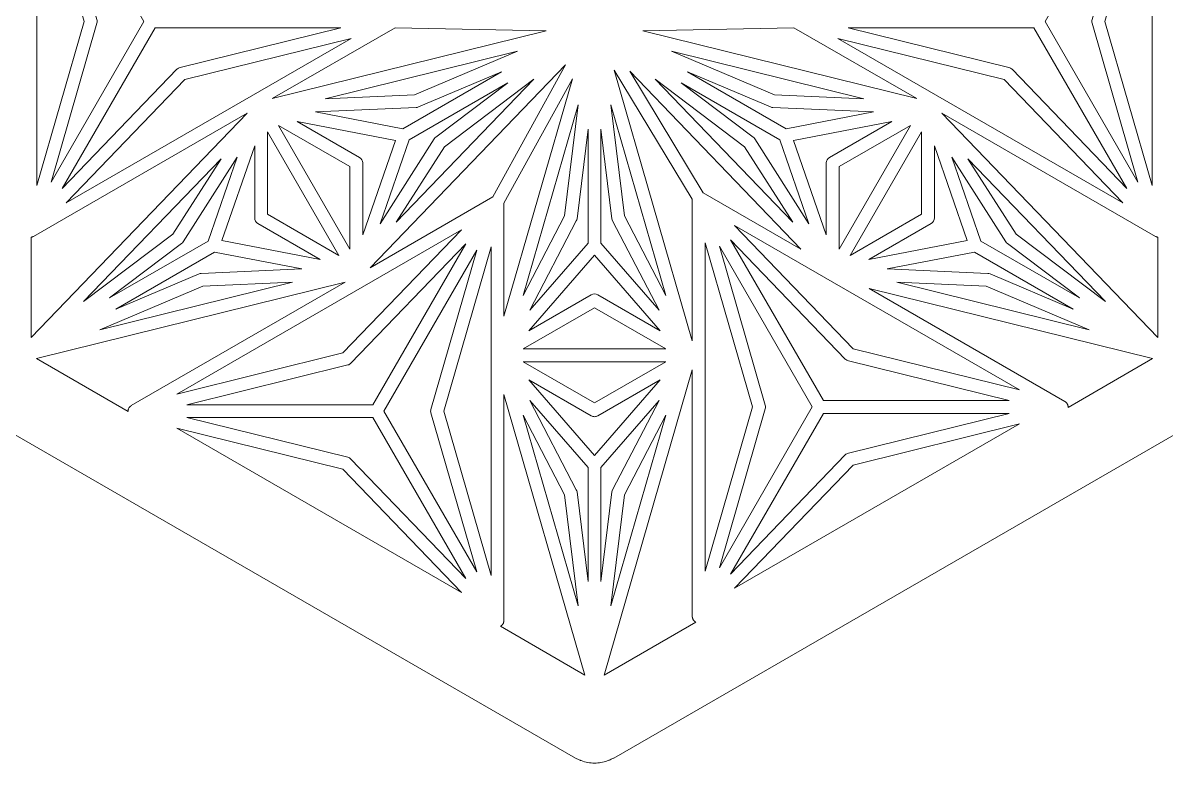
# Model space of a CAD drawing. Header units: inches. Extents: x 0.08 to 7.7, y 0.07 to 8.85.
# Drawn here: x 2.672 to 5.106, y 0.069 to 1.647 of the extents above; entities that cross this region are included whole.
import ezdxf

# ---------------------------------------------------------------- set-up
doc = ezdxf.new("R2010")
doc.units = ezdxf.units.IN
doc.header["$MEASUREMENT"] = 0
doc.layers.add('Layer 1', color=7, linetype='Continuous')

# ---------------------------------------------------------------- blocks, each defined once
blk = doc.blocks.new('block 2')
at = {"layer": 'Layer 1', "lineweight": 0}
for points in [[(2.7014, 1.9996), (2.8025, 1.6497), (2.7014, 1.2997), (2.7014, 1.9996)], [(5.0764, 1.2997), (4.9753, 1.6497), (5.0764, 1.9996), (5.0764, 1.2997)], [(3.7858, 1.6293), (3.2029, 1.4851), (3.4642, 1.636), (3.7858, 1.6293)], [(4.3136, 1.636), (4.5749, 1.4851), (3.992, 1.6293), (4.3136, 1.636)], [(3.0169, 1.5258), (3.3706, 1.6133), (2.7643, 1.2633), (3.0169, 1.5258)], [(4.4072, 1.6133), (4.7609, 1.5258), (5.0134, 1.2633), (4.4072, 1.6133)], [(3.7252, 1.5863), (3.5055, 1.4933), (3.3152, 1.4848), (3.7252, 1.5863)], [(4.4626, 1.4848), (4.2723, 1.4933), (4.0526, 1.5863), (4.4626, 1.4848)], [(3.8274, 1.5573), (3.6724, 1.2755), (3.411, 1.1246), (3.8274, 1.5573)], [(4.097, 0.9689), (3.9305, 1.5458), (4.097, 1.2706), (4.097, 0.9689)], [(3.9638, 1.5434), (4.3285, 1.1644), (4.1205, 1.2845), (3.9638, 1.5434)], [(3.5694, 1.3826), (3.7598, 1.5263), (3.4669, 1.222), (3.5694, 1.3826)], [(3.6961, 1.0219), (3.6961, 1.2621), (3.8419, 1.5272), (3.6961, 1.0219)], [(4.2083, 1.3826), (4.3108, 1.222), (4.018, 1.5263), (4.2083, 1.3826)], [(3.825, 1.2351), (3.7371, 1.066), (3.8543, 1.4718), (3.825, 1.2351)], [(3.9528, 1.2351), (3.9235, 1.4718), (4.0407, 1.066), (3.9528, 1.2351)], [(3.1926, 1.4144), (3.3446, 1.151), (3.1926, 1.2388), (3.1926, 1.4144)], [(3.3682, 1.1647), (3.2162, 1.428), (3.3682, 1.3402), (3.3682, 1.1647)], [(4.4096, 1.3402), (4.5616, 1.428), (4.4096, 1.1647), (4.4096, 1.3402)], [(4.5852, 1.4144), (4.5852, 1.2388), (4.4332, 1.151), (4.5852, 1.4144)], [(3.0938, 1.357), (2.9913, 1.1964), (2.801, 1.0527), (3.0938, 1.357)], [(4.9768, 1.0527), (4.7865, 1.1964), (4.6839, 1.357), (4.9768, 1.0527)], [(3.6059, 1.2057), (3.3533, 0.9432), (2.9997, 0.8557), (3.6059, 1.2057)], [(4.4398, 0.952), (4.1872, 1.2145), (4.7934, 0.8645), (4.4398, 0.952)], [(3.5678, 0.8193), (3.6688, 1.1694), (3.6688, 0.4693), (3.5678, 0.8193)], [(4.1243, 1.1782), (4.2253, 0.8282), (4.1243, 0.4782), (4.1243, 1.1782)], [(3.0553, 1.0857), (3.2456, 1.0942), (2.8356, 0.9927), (3.0553, 1.0857)], [(4.7225, 1.0857), (4.9422, 0.9927), (4.5322, 1.0942), (4.7225, 1.0857)], [(3.8889, 1.0396), (4.0409, 0.9518), (3.7369, 0.9518), (3.8889, 1.0396)], [(4.0409, 0.9246), (3.8889, 0.8368), (3.7369, 0.9246), (4.0409, 0.9246)], [(3.825, 0.6413), (3.8543, 0.4046), (3.7371, 0.8104), (3.825, 0.6413)], [(3.9528, 0.6413), (4.0407, 0.8104), (3.9235, 0.4046), (3.9528, 0.6413)], [(3.3533, 0.6955), (3.6059, 0.433), (2.9997, 0.783), (3.3533, 0.6955)], [(4.4398, 0.7043), (4.7934, 0.7919), (4.1872, 0.4418), (4.4398, 0.7043)]]:
    blk.add_lwpolyline(points, dxfattribs=at)
for points, knots in [([(7.6873, 2.2585), (7.688, 2.2594), (7.6886, 2.2604), (7.6893, 2.2613), (7.69, 2.2625), (7.6907, 2.2637), (7.6914, 2.2649), (7.6921, 2.266), (7.6927, 2.2672), (7.6933, 2.2684), (7.6939, 2.2694), (7.6944, 2.2705), (7.6949, 2.2716), (7.6955, 2.273), (7.6961, 2.2743), (7.6967, 2.2757), (7.6971, 2.2767), (7.6974, 2.2778), (7.6978, 2.2788), (7.6983, 2.2803), (7.6988, 2.2817), (7.6992, 2.2832), (7.6995, 2.2843), (7.6998, 2.2854), (7.7001, 2.2865), (7.7004, 2.2879), (7.7007, 2.2894), (7.701, 2.2908), (7.7012, 2.2921), (7.7014, 2.2934), (7.7016, 2.2947), (7.7018, 2.296), (7.7019, 2.2973), (7.702, 2.2985), (7.7022, 2.3001), (7.7022, 2.3018), (7.7023, 2.3034), (7.7023, 2.3041), (7.7024, 2.3049), (7.7024, 2.3056), (7.7024, 2.3056), (7.7024, 6.6148), (7.7024, 6.6148), (7.7024, 6.6156), (7.7023, 6.6163), (7.7023, 6.6171), (7.7022, 6.6187), (7.7022, 6.6203), (7.702, 6.6219), (7.7019, 6.6232), (7.7018, 6.6244), (7.7016, 6.6257), (7.7014, 6.627), (7.7012, 6.6283), (7.701, 6.6296), (7.7007, 6.6311), (7.7004, 6.6325), (7.7001, 6.6339), (7.6998, 6.635), (7.6995, 6.6361), (7.6992, 6.6372), (7.6988, 6.6387), (7.6983, 6.6402), (7.6978, 6.6416), (7.6974, 6.6427), (7.6971, 6.6437), (7.6967, 6.6447), (7.6961, 6.6461), (7.6955, 6.6475), (7.6949, 6.6488), (7.6944, 6.6499), (7.6939, 6.651), (7.6934, 6.652), (7.6927, 6.6532), (7.6921, 6.6544), (7.6914, 6.6556), (7.6907, 6.6568), (7.69, 6.6579), (7.6893, 6.6591), (7.6886, 6.6601), (7.688, 6.661), (7.6873, 6.662), (7.6864, 6.6632), (7.6855, 6.6644), (7.6846, 6.6656), (7.6839, 6.6665), (7.6832, 6.6673), (7.6825, 6.6681), (7.6815, 6.6693), (7.6805, 6.6704), (7.6794, 6.6716), (7.6786, 6.6724), (7.6778, 6.6731), (7.677, 6.6739), (7.6759, 6.6749), (7.6748, 6.6759), (7.6737, 6.6769), (7.6727, 6.6777), (7.6716, 6.6785), (7.6706, 6.6793), (7.6696, 6.6801), (7.6686, 6.6809), (7.6675, 6.6817), (7.6662, 6.6826), (7.6649, 6.6834), (7.6635, 6.6843), (7.6628, 6.6847), (7.6622, 6.6851), (7.6616, 6.6855), (7.6616, 6.6855), (3.9297, 8.8401), (3.9297, 8.8401), (3.929, 8.8405), (3.9283, 8.8408), (3.9275, 8.8412), (3.9262, 8.8419), (3.9249, 8.8427), (3.9235, 8.8433), (3.9222, 8.8439), (3.921, 8.8444), (3.9197, 8.8449), (3.9186, 8.8454), (3.9174, 8.8458), (3.9163, 8.8463), (3.9148, 8.8468), (3.9133, 8.8472), (3.9118, 8.8477), (3.9108, 8.848), (3.9098, 8.8483), (3.9088, 8.8485), (3.9072, 8.8489), (3.9056, 8.8492), (3.904, 8.8496), (3.9031, 8.8497), (3.9021, 8.8499), (3.9011, 8.8501), (3.8995, 8.8503), (3.8979, 8.8505), (3.8963, 8.8506), (3.8953, 8.8507), (3.8942, 8.8508), (3.8931, 8.8509), (3.8916, 8.8509), (3.8902, 8.851), (3.8887, 8.851), (3.8875, 8.851), (3.8862, 8.8509), (3.885, 8.8509), (3.8837, 8.8508), (3.8824, 8.8507), (3.8811, 8.8506), (3.8797, 8.8505), (3.8783, 8.8503), (3.8769, 8.8501), (3.8758, 8.8499), (3.8746, 8.8497), (3.8735, 8.8495), (3.872, 8.8492), (3.8706, 8.8489), (3.8691, 8.8486), (3.868, 8.8483), (3.8668, 8.8479), (3.8657, 8.8476), (3.8643, 8.8472), (3.863, 8.8468), (3.8616, 8.8463), (3.8604, 8.8459), (3.8591, 8.8453), (3.8579, 8.8448), (3.8567, 8.8443), (3.8555, 8.8439), (3.8544, 8.8433), (3.8529, 8.8427), (3.8515, 8.8419), (3.8501, 8.8412), (3.8494, 8.8408), (3.8487, 8.8405), (3.8481, 8.8401), (3.8481, 8.8401), (0.1162, 6.6855), (0.1162, 6.6855), (0.1156, 6.6851), (0.115, 6.6847), (0.1143, 6.6843), (0.113, 6.6834), (0.1116, 6.6826), (0.1102, 6.6816), (0.1092, 6.6809), (0.1082, 6.6802), (0.1072, 6.6794), (0.1062, 6.6786), (0.1051, 6.6777), (0.1041, 6.6769), (0.103, 6.6759), (0.1019, 6.6749), (0.1009, 6.674), (0.1, 6.6732), (0.0992, 6.6724), (0.0984, 6.6715), (0.0973, 6.6704), (0.0963, 6.6693), (0.0953, 6.6682), (0.0946, 6.6673), (0.0939, 6.6664), (0.0932, 6.6656), (0.0922, 6.6644), (0.0914, 6.6633), (0.0905, 6.6621), (0.0898, 6.6611), (0.0891, 6.66), (0.0885, 6.659), (0.0877, 6.6579), (0.0871, 6.6568), (0.0864, 6.6556), (0.0857, 6.6544), (0.085, 6.6532), (0.0844, 6.652), (0.0839, 6.651), (0.0834, 6.6499), (0.0829, 6.6489), (0.0823, 6.6475), (0.0817, 6.6461), (0.0811, 6.6447), (0.0807, 6.6437), (0.0804, 6.6427), (0.08, 6.6417), (0.0795, 6.6402), (0.079, 6.6387), (0.0786, 6.6372), (0.0783, 6.6361), (0.078, 6.635), (0.0777, 6.634), (0.0774, 6.6325), (0.0771, 6.6311), (0.0768, 6.6296), (0.0766, 6.6283), (0.0764, 6.627), (0.0762, 6.6257), (0.076, 6.6244), (0.0759, 6.6232), (0.0757, 6.6219), (0.0756, 6.6203), (0.0755, 6.6186), (0.0755, 6.617), (0.0755, 6.6163), (0.0754, 6.6155), (0.0754, 6.6148), (0.0754, 6.6148), (0.0754, 2.3056), (0.0754, 2.3056), (0.0754, 2.3049), (0.0755, 2.3042), (0.0755, 2.3034), (0.0755, 2.3018), (0.0756, 2.3002), (0.0757, 2.2985), (0.0759, 2.2972), (0.076, 2.296), (0.0762, 2.2947), (0.0764, 2.2934), (0.0766, 2.2921), (0.0768, 2.2908), (0.0771, 2.2894), (0.0774, 2.2879), (0.0777, 2.2865), (0.078, 2.2854), (0.0783, 2.2843), (0.0786, 2.2832), (0.079, 2.2817), (0.0795, 2.2803), (0.08, 2.2788), (0.0803, 2.2778), (0.0807, 2.2767), (0.0811, 2.2757), (0.0817, 2.2743), (0.0823, 2.273), (0.0829, 2.2716), (0.0834, 2.2705), (0.0839, 2.2695), (0.0844, 2.2684), (0.085, 2.2672), (0.0857, 2.266), (0.0864, 2.2648), (0.0871, 2.2637), (0.0878, 2.2625), (0.0885, 2.2614), (0.0891, 2.2604), (0.0898, 2.2594), (0.0905, 2.2584), (0.0914, 2.2572), (0.0922, 2.256), (0.0932, 2.2548), (0.0939, 2.254), (0.0946, 2.2531), (0.0953, 2.2523), (0.0963, 2.2511), (0.0973, 2.25), (0.0984, 2.2489), (0.0992, 2.2481), (0.1, 2.2473), (0.1008, 2.2465), (0.1019, 2.2455), (0.103, 2.2445), (0.1041, 2.2435), (0.1051, 2.2427), (0.1061, 2.2419), (0.1072, 2.2411), (0.1082, 2.2403), (0.1092, 2.2395), (0.1102, 2.2388), (0.1116, 2.2378), (0.1129, 2.237), (0.1143, 2.2361), (0.115, 2.2357), (0.1156, 2.2353), (0.1162, 2.2349), (0.1162, 2.2349), (3.8481, 0.0803), (3.8481, 0.0803), (3.8481, 0.0803), (3.8482, 0.0803), (3.8483, 0.0802), (3.8505, 0.079), (3.8527, 0.0779), (3.855, 0.0769), (3.856, 0.0764), (3.857, 0.0758), (3.8581, 0.0754), (3.8588, 0.0751), (3.8596, 0.075), (3.8603, 0.0747), (3.8696, 0.0712), (3.8792, 0.0694), (3.8888, 0.0694), (3.8888, 0.0694), (3.8889, 0.0694), (3.8889, 0.0694), (3.8889, 0.0694), (3.8889, 0.0694), (3.889, 0.0694), (3.898, 0.0694), (3.9072, 0.071), (3.916, 0.0742), (3.9173, 0.0746), (3.9185, 0.075), (3.9197, 0.0754), (3.9206, 0.0758), (3.9215, 0.0763), (3.9224, 0.0767), (3.9248, 0.0778), (3.9272, 0.0789), (3.9295, 0.0802), (3.9296, 0.0803), (3.9297, 0.0803), (3.9297, 0.0803), (3.9297, 0.0803), (7.6616, 2.2349), (7.6616, 2.2349), (7.6623, 2.2353), (7.6629, 2.2358), (7.6635, 2.2362), (7.6649, 2.237), (7.6662, 2.2378), (7.6675, 2.2387), (7.6686, 2.2395), (7.6696, 2.2403), (7.6707, 2.2411), (7.6717, 2.2419), (7.6727, 2.2427), (7.6737, 2.2435), (7.6748, 2.2445), (7.6759, 2.2455), (7.677, 2.2466), (7.6778, 2.2473), (7.6786, 2.248), (7.6793, 2.2488), (7.6805, 2.25), (7.6815, 2.2512), (7.6825, 2.2524), (7.6832, 2.2531), (7.6839, 2.254), (7.6846, 2.2548), (7.6855, 2.256), (7.6864, 2.2572), (7.6873, 2.2585)], [0, 0, 0, 0, 1, 1, 1, 2, 2, 2, 3, 3, 3, 4, 4, 4, 5, 5, 5, 6, 6, 6, 7, 7, 7, 8, 8, 8, 9, 9, 9, 10, 10, 10, 11, 11, 11, 12, 12, 12, 13, 13, 13, 14, 14, 14, 15, 15, 15, 16, 16, 16, 17, 17, 17, 18, 18, 18, 19, 19, 19, 20, 20, 20, 21, 21, 21, 22, 22, 22, 23, 23, 23, 24, 24, 24, 25, 25, 25, 26, 26, 26, 27, 27, 27, 28, 28, 28, 29, 29, 29, 30, 30, 30, 31, 31, 31, 32, 32, 32, 33, 33, 33, 34, 34, 34, 35, 35, 35, 36, 36, 36, 37, 37, 37, 38, 38, 38, 39, 39, 39, 40, 40, 40, 41, 41, 41, 42, 42, 42, 43, 43, 43, 44, 44, 44, 45, 45, 45, 46, 46, 46, 47, 47, 47, 48, 48, 48, 49, 49, 49, 50, 50, 50, 51, 51, 51, 52, 52, 52, 53, 53, 53, 54, 54, 54, 55, 55, 55, 56, 56, 56, 57, 57, 57, 58, 58, 58, 59, 59, 59, 60, 60, 60, 61, 61, 61, 62, 62, 62, 63, 63, 63, 64, 64, 64, 65, 65, 65, 66, 66, 66, 67, 67, 67, 68, 68, 68, 69, 69, 69, 70, 70, 70, 71, 71, 71, 72, 72, 72, 73, 73, 73, 74, 74, 74, 75, 75, 75, 76, 76, 76, 77, 77, 77, 78, 78, 78, 79, 79, 79, 80, 80, 80, 81, 81, 81, 82, 82, 82, 83, 83, 83, 84, 84, 84, 85, 85, 85, 86, 86, 86, 87, 87, 87, 88, 88, 88, 89, 89, 89, 90, 90, 90, 91, 91, 91, 92, 92, 92, 93, 93, 93, 94, 94, 94, 95, 95, 95, 96, 96, 96, 97, 97, 97, 98, 98, 98, 99, 99, 99, 100, 100, 100, 101, 101, 101, 102, 102, 102, 103, 103, 103, 104, 104, 104, 105, 105, 105, 106, 106, 106, 107, 107, 107, 108, 108, 108, 109, 109, 109, 110, 110, 110, 111, 111, 111, 112, 112, 112, 113, 113, 113, 114, 114, 114, 115, 115, 115, 116, 116, 116, 117, 117, 117, 118, 118, 118, 119, 119, 119, 120, 120, 120, 121, 121, 121, 122, 122, 122, 123, 123, 123, 124, 124, 124, 125, 125, 125, 126, 126, 126, 127, 127, 127, 128, 128, 128, 128]), ([(2.8297, 1.6459), (2.8304, 1.6484), (2.8304, 1.651), (2.8297, 1.6534), (2.8297, 1.6534), (2.7319, 1.9924), (2.7319, 1.9924), (2.7319, 1.9924), (2.9297, 1.6497), (2.9297, 1.6497), (2.9297, 1.6497), (2.7319, 1.307), (2.7319, 1.307), (2.7319, 1.307), (2.8297, 1.6459), (2.8297, 1.6459)], [0, 0, 0, 0, 1, 1, 1, 2, 2, 2, 3, 3, 3, 4, 4, 4, 5, 5, 5, 5]), ([(5.0459, 1.9924), (5.0459, 1.9924), (4.9481, 1.6534), (4.9481, 1.6534), (4.9474, 1.651), (4.9474, 1.6484), (4.9481, 1.6459), (4.9481, 1.6459), (5.0459, 1.307), (5.0459, 1.307), (5.0459, 1.307), (4.8481, 1.6497), (4.8481, 1.6497), (4.8481, 1.6497), (5.0459, 1.9924), (5.0459, 1.9924)], [0, 0, 0, 0, 1, 1, 1, 2, 2, 2, 3, 3, 3, 4, 4, 4, 5, 5, 5, 5]), ([(2.9533, 1.6361), (2.9533, 1.6361), (3.349, 1.6361), (3.349, 1.6361), (3.349, 1.6361), (3.0066, 1.5513), (3.0066, 1.5513), (3.0041, 1.5507), (3.0018, 1.5494), (3, 1.5476), (3, 1.5476), (2.7554, 1.2933), (2.7554, 1.2933), (2.7554, 1.2933), (2.9533, 1.6361), (2.9533, 1.6361)], [0, 0, 0, 0, 1, 1, 1, 2, 2, 2, 3, 3, 3, 4, 4, 4, 5, 5, 5, 5]), ([(4.8245, 1.6361), (4.8245, 1.6361), (5.0224, 1.2933), (5.0224, 1.2933), (5.0224, 1.2933), (4.7778, 1.5476), (4.7778, 1.5476), (4.776, 1.5494), (4.7737, 1.5507), (4.7712, 1.5513), (4.7712, 1.5513), (4.4287, 1.6361), (4.4287, 1.6361), (4.4287, 1.6361), (4.8245, 1.6361), (4.8245, 1.6361)], [0, 0, 0, 0, 1, 1, 1, 2, 2, 2, 3, 3, 3, 4, 4, 4, 5, 5, 5, 5]), ([(3.4808, 1.4209), (3.4808, 1.4209), (3.295, 1.4567), (3.295, 1.4567), (3.295, 1.4567), (3.5092, 1.4662), (3.5092, 1.4662), (3.5108, 1.4663), (3.5124, 1.4666), (3.5139, 1.4673), (3.5139, 1.4673), (3.6908, 1.5422), (3.6908, 1.5422), (3.6908, 1.5422), (3.4808, 1.4209), (3.4808, 1.4209)], [0, 0, 0, 0, 1, 1, 1, 2, 2, 2, 3, 3, 3, 4, 4, 4, 5, 5, 5, 5]), ([(4.2639, 1.4673), (4.2654, 1.4666), (4.267, 1.4663), (4.2686, 1.4662), (4.2686, 1.4662), (4.4828, 1.4567), (4.4828, 1.4567), (4.4828, 1.4567), (4.297, 1.4209), (4.297, 1.4209), (4.297, 1.4209), (4.087, 1.5422), (4.087, 1.5422), (4.087, 1.5422), (4.2639, 1.4673), (4.2639, 1.4673)], [0, 0, 0, 0, 1, 1, 1, 2, 2, 2, 3, 3, 3, 4, 4, 4, 5, 5, 5, 5]), ([(3.4944, 1.3974), (3.4944, 1.3974), (3.7044, 1.5186), (3.7044, 1.5186), (3.7044, 1.5186), (3.5511, 1.4028), (3.5511, 1.4028), (3.5498, 1.4019), (3.5487, 1.4007), (3.5478, 1.3993), (3.5478, 1.3993), (3.4325, 1.2186), (3.4325, 1.2186), (3.4325, 1.2186), (3.4944, 1.3974), (3.4944, 1.3974)], [0, 0, 0, 0, 1, 1, 1, 2, 2, 2, 3, 3, 3, 4, 4, 4, 5, 5, 5, 5]), ([(4.2833, 1.3974), (4.2833, 1.3974), (4.3453, 1.2186), (4.3453, 1.2186), (4.3453, 1.2186), (4.23, 1.3993), (4.23, 1.3993), (4.2291, 1.4007), (4.228, 1.4019), (4.2267, 1.4028), (4.2267, 1.4028), (4.0734, 1.5186), (4.0734, 1.5186), (4.0734, 1.5186), (4.2833, 1.3974), (4.2833, 1.3974)], [0, 0, 0, 0, 1, 1, 1, 2, 2, 2, 3, 3, 3, 4, 4, 4, 5, 5, 5, 5]), ([(2.6897, 1.1901), (2.6904, 1.1902), (2.6911, 1.1903), (2.6917, 1.1905), (2.692, 1.1906), (2.6923, 1.1907), (2.6926, 1.1908), (2.6928, 1.1908), (2.6929, 1.1908), (2.6931, 1.1909), (2.6933, 1.191), (2.6934, 1.1911), (2.6936, 1.1912), (2.6939, 1.1914), (2.6942, 1.1915), (2.6946, 1.1916), (2.6946, 1.1916), (2.6946, 1.1916), (2.6946, 1.1917), (2.6946, 1.1917), (3.1497, 1.4544), (3.1497, 1.4544), (3.1497, 1.4544), (2.6897, 0.9763), (2.6897, 0.9763), (2.6897, 0.9763), (2.6897, 1.1901), (2.6897, 1.1901)], [0, 0, 0, 0, 1, 1, 1, 2, 2, 2, 3, 3, 3, 4, 4, 4, 5, 5, 5, 6, 6, 6, 7, 7, 7, 8, 8, 8, 9, 9, 9, 9]), ([(3.3886, 1.3598), (3.3886, 1.3598), (3.2558, 1.4365), (3.2558, 1.4365), (3.2558, 1.4365), (3.4652, 1.3962), (3.4652, 1.3962), (3.4652, 1.3962), (3.3954, 1.1947), (3.3954, 1.1947), (3.3954, 1.1947), (3.3954, 1.3481), (3.3954, 1.3481), (3.3954, 1.3529), (3.3928, 1.3574), (3.3886, 1.3598)], [0, 0, 0, 0, 1, 1, 1, 2, 2, 2, 3, 3, 3, 4, 4, 4, 5, 5, 5, 5]), ([(4.5219, 1.4365), (4.5219, 1.4365), (4.3892, 1.3598), (4.3892, 1.3598), (4.385, 1.3574), (4.3824, 1.3529), (4.3824, 1.3481), (4.3824, 1.3481), (4.3824, 1.1947), (4.3824, 1.1947), (4.3824, 1.1947), (4.3126, 1.3962), (4.3126, 1.3962), (4.3126, 1.3962), (4.5219, 1.4365), (4.5219, 1.4365)], [0, 0, 0, 0, 1, 1, 1, 2, 2, 2, 3, 3, 3, 4, 4, 4, 5, 5, 5, 5]), ([(5.0832, 1.1917), (5.0832, 1.1916), (5.0832, 1.1916), (5.0832, 1.1916), (5.0835, 1.1915), (5.0839, 1.1914), (5.0842, 1.1912), (5.0844, 1.1911), (5.0845, 1.191), (5.0847, 1.1909), (5.0849, 1.1908), (5.085, 1.1908), (5.0852, 1.1908), (5.0855, 1.1907), (5.0857, 1.1906), (5.086, 1.1905), (5.0867, 1.1903), (5.0874, 1.1902), (5.0881, 1.1901), (5.0881, 1.1901), (5.0881, 0.9763), (5.0881, 0.9763), (5.0881, 0.9763), (4.628, 1.4544), (4.628, 1.4544), (4.628, 1.4544), (5.0832, 1.1917), (5.0832, 1.1917)], [0, 0, 0, 0, 1, 1, 1, 2, 2, 2, 3, 3, 3, 4, 4, 4, 5, 5, 5, 6, 6, 6, 7, 7, 7, 8, 8, 8, 9, 9, 9, 9]), ([(3.8753, 1.1775), (3.8753, 1.1775), (3.7514, 1.0344), (3.7514, 1.0344), (3.7514, 1.0344), (3.8502, 1.2247), (3.8502, 1.2247), (3.851, 1.2261), (3.8515, 1.2277), (3.8517, 1.2293), (3.8517, 1.2293), (3.8753, 1.42), (3.8753, 1.42), (3.8753, 1.42), (3.8753, 1.1775), (3.8753, 1.1775)], [0, 0, 0, 0, 1, 1, 1, 2, 2, 2, 3, 3, 3, 4, 4, 4, 5, 5, 5, 5]), ([(3.9025, 1.1775), (3.9025, 1.1775), (3.9025, 1.4199), (3.9025, 1.4199), (3.9025, 1.4199), (3.9261, 1.2293), (3.9261, 1.2293), (3.9263, 1.2277), (3.9268, 1.2261), (3.9275, 1.2247), (3.9275, 1.2247), (4.0264, 1.0345), (4.0264, 1.0345), (4.0264, 1.0345), (3.9025, 1.1775), (3.9025, 1.1775)], [0, 0, 0, 0, 1, 1, 1, 2, 2, 2, 3, 3, 3, 4, 4, 4, 5, 5, 5, 5]), ([(3.1654, 1.3843), (3.1654, 1.3843), (3.1654, 1.231), (3.1654, 1.231), (3.1654, 1.2261), (3.168, 1.2216), (3.1722, 1.2192), (3.1722, 1.2192), (3.3049, 1.1425), (3.3049, 1.1425), (3.3049, 1.1425), (3.0956, 1.1828), (3.0956, 1.1828), (3.0956, 1.1828), (3.1654, 1.3843), (3.1654, 1.3843)], [0, 0, 0, 0, 1, 1, 1, 2, 2, 2, 3, 3, 3, 4, 4, 4, 5, 5, 5, 5]), ([(4.6056, 1.2192), (4.6098, 1.2216), (4.6124, 1.2261), (4.6124, 1.231), (4.6124, 1.231), (4.6124, 1.3843), (4.6124, 1.3843), (4.6124, 1.3843), (4.6822, 1.1828), (4.6822, 1.1828), (4.6822, 1.1828), (4.4728, 1.1425), (4.4728, 1.1425), (4.4728, 1.1425), (4.6056, 1.2192), (4.6056, 1.2192)], [0, 0, 0, 0, 1, 1, 1, 2, 2, 2, 3, 3, 3, 4, 4, 4, 5, 5, 5, 5]), ([(3.0097, 1.1762), (3.011, 1.1771), (3.0121, 1.1783), (3.013, 1.1797), (3.013, 1.1797), (3.1283, 1.3605), (3.1283, 1.3605), (3.1283, 1.3605), (3.0664, 1.1816), (3.0664, 1.1816), (3.0664, 1.1816), (2.8564, 1.0604), (2.8564, 1.0604), (2.8564, 1.0604), (3.0097, 1.1762), (3.0097, 1.1762)], [0, 0, 0, 0, 1, 1, 1, 2, 2, 2, 3, 3, 3, 4, 4, 4, 5, 5, 5, 5]), ([(4.7114, 1.1816), (4.7114, 1.1816), (4.6495, 1.3604), (4.6495, 1.3604), (4.6495, 1.3604), (4.7648, 1.1797), (4.7648, 1.1797), (4.7657, 1.1783), (4.7668, 1.1771), (4.7681, 1.1762), (4.7681, 1.1762), (4.9214, 1.0604), (4.9214, 1.0604), (4.9214, 1.0604), (4.7114, 1.1816), (4.7114, 1.1816)], [0, 0, 0, 0, 1, 1, 1, 2, 2, 2, 3, 3, 3, 4, 4, 4, 5, 5, 5, 5]), ([(3.417, 0.833), (3.417, 0.833), (3.0212, 0.833), (3.0212, 0.833), (3.0212, 0.833), (3.3637, 0.9177), (3.3637, 0.9177), (3.3662, 0.9183), (3.3684, 0.9196), (3.3702, 0.9215), (3.3702, 0.9215), (3.6148, 1.1756), (3.6148, 1.1756), (3.6148, 1.1756), (3.417, 0.833), (3.417, 0.833)], [0, 0, 0, 0, 1, 1, 1, 2, 2, 2, 3, 3, 3, 4, 4, 4, 5, 5, 5, 5]), ([(4.1547, 0.4855), (4.1547, 0.4855), (4.2525, 0.8244), (4.2525, 0.8244), (4.2532, 0.8269), (4.2532, 0.8295), (4.2525, 0.832), (4.2525, 0.832), (4.1547, 1.1709), (4.1547, 1.1709), (4.1547, 1.1709), (4.3525, 0.8282), (4.3525, 0.8282), (4.3525, 0.8282), (4.1547, 0.4855), (4.1547, 0.4855)], [0, 0, 0, 0, 1, 1, 1, 2, 2, 2, 3, 3, 3, 4, 4, 4, 5, 5, 5, 5]), ([(4.3761, 0.8418), (4.3761, 0.8418), (4.1783, 1.1845), (4.1783, 1.1845), (4.1783, 1.1845), (4.4229, 0.9303), (4.4229, 0.9303), (4.4247, 0.9285), (4.4269, 0.9271), (4.4294, 0.9265), (4.4294, 0.9265), (4.7719, 0.8418), (4.7719, 0.8418), (4.7719, 0.8418), (4.3761, 0.8418), (4.3761, 0.8418)], [0, 0, 0, 0, 1, 1, 1, 2, 2, 2, 3, 3, 3, 4, 4, 4, 5, 5, 5, 5]), ([(3.08, 1.1581), (3.08, 1.1581), (3.2658, 1.1223), (3.2658, 1.1223), (3.2658, 1.1223), (3.0516, 1.1128), (3.0516, 1.1128), (3.05, 1.1127), (3.0484, 1.1124), (3.0469, 1.1117), (3.0469, 1.1117), (2.87, 1.0368), (2.87, 1.0368), (2.87, 1.0368), (3.08, 1.1581), (3.08, 1.1581)], [0, 0, 0, 0, 1, 1, 1, 2, 2, 2, 3, 3, 3, 4, 4, 4, 5, 5, 5, 5]), ([(3.5406, 0.8156), (3.5406, 0.8156), (3.6384, 0.4766), (3.6384, 0.4766), (3.6384, 0.4766), (3.4405, 0.8193), (3.4405, 0.8193), (3.4405, 0.8193), (3.6384, 1.1621), (3.6384, 1.1621), (3.6384, 1.1621), (3.5406, 0.8231), (3.5406, 0.8231), (3.5398, 0.8206), (3.5398, 0.818), (3.5406, 0.8156)], [0, 0, 0, 0, 1, 1, 1, 2, 2, 2, 3, 3, 3, 4, 4, 4, 5, 5, 5, 5]), ([(3.8889, 1.1516), (3.8889, 1.1516), (4.0285, 0.9904), (4.0285, 0.9904), (4.0285, 0.9904), (3.8957, 1.0671), (3.8957, 1.0671), (3.8915, 1.0695), (3.8863, 1.0695), (3.8821, 1.0671), (3.8821, 1.0671), (3.7493, 0.9904), (3.7493, 0.9904), (3.7493, 0.9904), (3.8889, 1.1516), (3.8889, 1.1516)], [0, 0, 0, 0, 1, 1, 1, 2, 2, 2, 3, 3, 3, 4, 4, 4, 5, 5, 5, 5]), ([(4.6978, 1.1581), (4.6978, 1.1581), (4.9078, 1.0368), (4.9078, 1.0368), (4.9078, 1.0368), (4.7309, 1.1117), (4.7309, 1.1117), (4.7294, 1.1124), (4.7278, 1.1127), (4.7262, 1.1128), (4.7262, 1.1128), (4.512, 1.1223), (4.512, 1.1223), (4.512, 1.1223), (4.6978, 1.1581), (4.6978, 1.1581)], [0, 0, 0, 0, 1, 1, 1, 2, 2, 2, 3, 3, 3, 4, 4, 4, 5, 5, 5, 5]), ([(3.3579, 1.0939), (3.3579, 1.0939), (2.9028, 0.8311), (2.9028, 0.8311), (2.9027, 0.8311), (2.9027, 0.831), (2.9026, 0.831), (2.9024, 0.8309), (2.9023, 0.8307), (2.902, 0.8305), (2.9018, 0.8304), (2.9016, 0.8303), (2.9014, 0.8302), (2.9011, 0.83), (2.901, 0.8297), (2.9007, 0.8295), (2.9002, 0.8291), (2.8998, 0.8286), (2.8994, 0.8282), (2.8992, 0.8279), (2.8989, 0.8277), (2.8987, 0.8275), (2.8985, 0.8273), (2.8985, 0.8271), (2.8984, 0.8269), (2.8984, 0.8269), (2.8984, 0.8269), (2.8984, 0.8269), (2.8982, 0.8267), (2.898, 0.8265), (2.8979, 0.8263), (2.8978, 0.8262), (2.8978, 0.8262), (2.8978, 0.8261), (2.8976, 0.8259), (2.8976, 0.8256), (2.8975, 0.8254), (2.8972, 0.8248), (2.897, 0.8243), (2.8968, 0.8237), (2.8967, 0.8234), (2.8965, 0.8231), (2.8964, 0.8227), (2.8964, 0.8227), (2.8964, 0.8226), (2.8963, 0.8226), (2.8963, 0.8224), (2.8964, 0.8222), (2.8963, 0.822), (2.8963, 0.8218), (2.8962, 0.8215), (2.8961, 0.8212), (2.8961, 0.8209), (2.8961, 0.8205), (2.8961, 0.8201), (2.8961, 0.8199), (2.8959, 0.8196), (2.8959, 0.8193), (2.8959, 0.8191), (2.8961, 0.8188), (2.8961, 0.8185), (2.8961, 0.8185), (2.7008, 0.9313), (2.7008, 0.9313), (2.7008, 0.9313), (3.3579, 1.0939), (3.3579, 1.0939)], [0, 0, 0, 0, 1, 1, 1, 2, 2, 2, 3, 3, 3, 4, 4, 4, 5, 5, 5, 6, 6, 6, 7, 7, 7, 8, 8, 8, 9, 9, 9, 10, 10, 10, 11, 11, 11, 12, 12, 12, 13, 13, 13, 14, 14, 14, 15, 15, 15, 16, 16, 16, 17, 17, 17, 18, 18, 18, 19, 19, 19, 20, 20, 20, 21, 21, 21, 22, 22, 22, 22]), ([(4.897, 0.8274), (4.897, 0.8277), (4.8972, 0.8279), (4.8972, 0.8282), (4.8972, 0.8285), (4.897, 0.8287), (4.897, 0.829), (4.897, 0.8293), (4.897, 0.8297), (4.897, 0.8301), (4.8969, 0.8304), (4.8968, 0.8306), (4.8968, 0.8309), (4.8967, 0.8311), (4.8968, 0.8313), (4.8968, 0.8315), (4.8967, 0.8315), (4.8967, 0.8315), (4.8967, 0.8316), (4.8966, 0.8319), (4.8964, 0.8322), (4.8963, 0.8326), (4.8961, 0.8332), (4.8959, 0.8337), (4.8956, 0.8342), (4.8955, 0.8345), (4.8955, 0.8347), (4.8953, 0.835), (4.8953, 0.835), (4.8953, 0.8351), (4.8952, 0.8351), (4.8951, 0.8353), (4.8949, 0.8355), (4.8947, 0.8357), (4.8947, 0.8358), (4.8947, 0.8359), (4.8946, 0.8359), (4.8945, 0.836), (4.8945, 0.8362), (4.8944, 0.8363), (4.8942, 0.8366), (4.8939, 0.8368), (4.8937, 0.837), (4.8933, 0.8375), (4.8929, 0.8379), (4.8924, 0.8384), (4.8921, 0.8386), (4.892, 0.8389), (4.8917, 0.8391), (4.8915, 0.8392), (4.8913, 0.8392), (4.8911, 0.8394), (4.8911, 0.8394), (4.891, 0.8394), (4.891, 0.8394), (4.8908, 0.8395), (4.8907, 0.8397), (4.8905, 0.8399), (4.8904, 0.8399), (4.8904, 0.84), (4.8903, 0.84), (4.8903, 0.84), (4.4735, 1.0806), (4.4735, 1.0806), (4.4735, 1.0806), (5.077, 0.9313), (5.077, 0.9313), (5.077, 0.9313), (4.897, 0.8274), (4.897, 0.8274), (4.897, 0.8274), (4.897, 0.8274), (4.897, 0.8274)], [0, 0, 0, 0, 1, 1, 1, 2, 2, 2, 3, 3, 3, 4, 4, 4, 5, 5, 5, 6, 6, 6, 7, 7, 7, 8, 8, 8, 9, 9, 9, 10, 10, 10, 11, 11, 11, 12, 12, 12, 13, 13, 13, 14, 14, 14, 15, 15, 15, 16, 16, 16, 17, 17, 17, 18, 18, 18, 19, 19, 19, 20, 20, 20, 21, 21, 21, 22, 22, 22, 23, 23, 23, 24, 24, 24, 24]), ([(3.9093, 0.2571), (3.9093, 0.2571), (4.097, 0.9075), (4.097, 0.9075), (4.097, 0.9075), (4.097, 0.3819), (4.097, 0.3819), (4.097, 0.3819), (4.0971, 0.3819), (4.0971, 0.3818), (4.0971, 0.3815), (4.0971, 0.3813), (4.0972, 0.381), (4.0972, 0.3808), (4.0971, 0.3805), (4.0971, 0.3803), (4.0972, 0.38), (4.0974, 0.3797), (4.0974, 0.3794), (4.0976, 0.3787), (4.0977, 0.3781), (4.0979, 0.3776), (4.0979, 0.3776), (4.0979, 0.3775), (4.0979, 0.3775), (4.098, 0.3773), (4.098, 0.3769), (4.0981, 0.3766), (4.0982, 0.3764), (4.0984, 0.3762), (4.0985, 0.376), (4.0986, 0.3758), (4.0987, 0.3755), (4.0988, 0.3753), (4.0988, 0.3752), (4.0988, 0.3752), (4.0989, 0.3751), (4.099, 0.3748), (4.0993, 0.3746), (4.0995, 0.3743), (4.0997, 0.3739), (4.1, 0.3736), (4.1003, 0.3733), (4.1005, 0.373), (4.1007, 0.3727), (4.1009, 0.3725), (4.101, 0.3724), (4.101, 0.3723), (4.101, 0.3723), (4.1011, 0.3723), (4.1011, 0.3722), (4.1012, 0.3722), (4.1012, 0.3722), (4.1012, 0.3722), (4.1012, 0.3721), (4.1012, 0.3721), (4.1013, 0.3721), (4.1014, 0.372), (4.1015, 0.3719), (4.1016, 0.3719), (4.1018, 0.3717), (4.1021, 0.3715), (4.1024, 0.3713), (4.1027, 0.3711), (4.103, 0.3708), (4.1033, 0.3705), (4.1037, 0.3703), (4.1038, 0.3702), (4.1038, 0.3702), (4.1038, 0.3701), (4.1038, 0.3701), (4.1039, 0.3701), (4.1039, 0.3701), (4.1041, 0.37), (4.1043, 0.37), (4.1045, 0.3698), (4.1045, 0.3698), (3.9093, 0.2571), (3.9093, 0.2571)], [0, 0, 0, 0, 1, 1, 1, 2, 2, 2, 3, 3, 3, 4, 4, 4, 5, 5, 5, 6, 6, 6, 7, 7, 7, 8, 8, 8, 9, 9, 9, 10, 10, 10, 11, 11, 11, 12, 12, 12, 13, 13, 13, 14, 14, 14, 15, 15, 15, 16, 16, 16, 17, 17, 17, 18, 18, 18, 19, 19, 19, 20, 20, 20, 21, 21, 21, 22, 22, 22, 23, 23, 23, 24, 24, 24, 25, 25, 25, 26, 26, 26, 26]), ([(3.8889, 0.7248), (3.8889, 0.7248), (3.7493, 0.886), (3.7493, 0.886), (3.7493, 0.886), (3.8821, 0.8093), (3.8821, 0.8093), (3.8842, 0.8081), (3.8865, 0.8075), (3.8889, 0.8075), (3.8913, 0.8075), (3.8936, 0.8081), (3.8957, 0.8093), (3.8957, 0.8093), (4.0285, 0.886), (4.0285, 0.886), (4.0285, 0.886), (3.8889, 0.7248), (3.8889, 0.7248)], [0, 0, 0, 0, 1, 1, 1, 2, 2, 2, 3, 3, 3, 4, 4, 4, 5, 5, 5, 6, 6, 6, 6]), ([(3.6892, 0.3613), (3.6892, 0.3613), (3.6892, 0.3613), (3.6893, 0.3613), (3.6893, 0.3614), (3.6894, 0.3614), (3.6894, 0.3615), (3.6898, 0.3617), (3.6901, 0.362), (3.6904, 0.3622), (3.6907, 0.3625), (3.691, 0.3627), (3.6913, 0.3629), (3.6914, 0.363), (3.6916, 0.3631), (3.6917, 0.3632), (3.6917, 0.3632), (3.6918, 0.3633), (3.6919, 0.3633), (3.6919, 0.3633), (3.6919, 0.3633), (3.6919, 0.3634), (3.692, 0.3634), (3.692, 0.3634), (3.692, 0.3635), (3.6921, 0.3635), (3.6921, 0.3636), (3.6922, 0.3637), (3.6924, 0.3639), (3.6926, 0.3642), (3.6928, 0.3644), (3.6931, 0.3648), (3.6933, 0.3651), (3.6936, 0.3655), (3.6938, 0.3658), (3.6941, 0.366), (3.6942, 0.3663), (3.6943, 0.3663), (3.6943, 0.3664), (3.6943, 0.3665), (3.6944, 0.3667), (3.6945, 0.3669), (3.6946, 0.3672), (3.6947, 0.3674), (3.6949, 0.3676), (3.695, 0.3678), (3.6951, 0.3681), (3.6951, 0.3684), (3.6952, 0.3687), (3.6954, 0.3693), (3.6955, 0.3699), (3.6957, 0.3706), (3.6957, 0.3709), (3.6959, 0.3712), (3.696, 0.3715), (3.696, 0.3717), (3.6959, 0.372), (3.6959, 0.3722), (3.6959, 0.3725), (3.696, 0.3727), (3.696, 0.373), (3.696, 0.373), (3.6961, 0.3731), (3.6961, 0.3731), (3.6961, 0.3731), (3.6961, 0.8545), (3.6961, 0.8545), (3.6961, 0.8545), (3.8685, 0.2571), (3.8685, 0.2571), (3.8685, 0.2571), (3.6885, 0.361), (3.6885, 0.361), (3.6888, 0.3611), (3.689, 0.3612), (3.6892, 0.3613)], [0, 0, 0, 0, 1, 1, 1, 2, 2, 2, 3, 3, 3, 4, 4, 4, 5, 5, 5, 6, 6, 6, 7, 7, 7, 8, 8, 8, 9, 9, 9, 10, 10, 10, 11, 11, 11, 12, 12, 12, 13, 13, 13, 14, 14, 14, 15, 15, 15, 16, 16, 16, 17, 17, 17, 18, 18, 18, 19, 19, 19, 20, 20, 20, 21, 21, 21, 22, 22, 22, 23, 23, 23, 24, 24, 24, 25, 25, 25, 25]), ([(3.8753, 0.6989), (3.8753, 0.6989), (3.8753, 0.4564), (3.8753, 0.4564), (3.8753, 0.4564), (3.8517, 0.6471), (3.8517, 0.6471), (3.8515, 0.6487), (3.851, 0.6503), (3.8502, 0.6517), (3.8502, 0.6517), (3.7514, 0.842), (3.7514, 0.842), (3.7514, 0.842), (3.8753, 0.6989), (3.8753, 0.6989)], [0, 0, 0, 0, 1, 1, 1, 2, 2, 2, 3, 3, 3, 4, 4, 4, 5, 5, 5, 5]), ([(3.9025, 0.6989), (3.9025, 0.6989), (4.0264, 0.8419), (4.0264, 0.8419), (4.0264, 0.8419), (3.9275, 0.6517), (3.9275, 0.6517), (3.9268, 0.6503), (3.9263, 0.6487), (3.9261, 0.6471), (3.9261, 0.6471), (3.9025, 0.4564), (3.9025, 0.4564), (3.9025, 0.4564), (3.9025, 0.6989), (3.9025, 0.6989)], [0, 0, 0, 0, 1, 1, 1, 2, 2, 2, 3, 3, 3, 4, 4, 4, 5, 5, 5, 5]), ([(3.417, 0.8057), (3.417, 0.8057), (3.6148, 0.4631), (3.6148, 0.4631), (3.6148, 0.4631), (3.3702, 0.7172), (3.3702, 0.7172), (3.3684, 0.7191), (3.3662, 0.7204), (3.3637, 0.721), (3.3637, 0.721), (3.0212, 0.8057), (3.0212, 0.8057), (3.0212, 0.8057), (3.417, 0.8057), (3.417, 0.8057)], [0, 0, 0, 0, 1, 1, 1, 2, 2, 2, 3, 3, 3, 4, 4, 4, 5, 5, 5, 5]), ([(4.3761, 0.8146), (4.3761, 0.8146), (4.7719, 0.8146), (4.7719, 0.8146), (4.7719, 0.8146), (4.4294, 0.7298), (4.4294, 0.7298), (4.4269, 0.7292), (4.4247, 0.7279), (4.4229, 0.7261), (4.4229, 0.7261), (4.1783, 0.4719), (4.1783, 0.4719), (4.1783, 0.4719), (4.3761, 0.8146), (4.3761, 0.8146)], [0, 0, 0, 0, 1, 1, 1, 2, 2, 2, 3, 3, 3, 4, 4, 4, 5, 5, 5, 5])]:
    blk.add_open_spline(points, degree=3, knots=knots, dxfattribs=at)

msp = doc.modelspace()

# ---------------------------------------------------------------- block references
at = {"layer": 'Layer 1'}
msp.add_blockref('block 2', (0, 0), dxfattribs=at)

doc.saveas('drawing.dxf')
